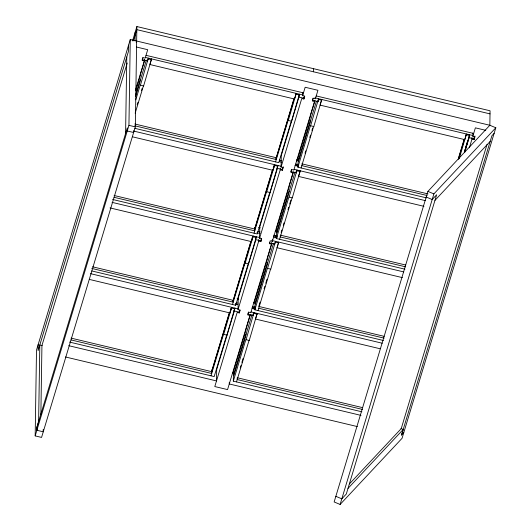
<?xml version="1.0" encoding="UTF-8"?>
<svg xmlns="http://www.w3.org/2000/svg" width="531" height="531" viewBox="0 0 531 531"><rect width="100%" height="100%" fill="white"/><g stroke="black" fill="none" stroke-linecap="round" stroke-linejoin="round"><path stroke-width="0.8" d="M136.879 26.55L135.325 126.869L41.564 437.418L35.179 435.898L36.506 350.062L130.268 39.506L489.841 125.263L495.821 127.759L402.06 438.314L340.119 504.45L334.145 501.954L427.906 191.399L489.841 125.263L490.067 110.787L136.879 26.55L132.538 40.914M35.179 435.898L36.878 430.269L36.924 427.17L38.624 421.541L39.812 345.004L42.201 345.575M43.263 431.796L36.878 430.276L36.924 427.17L127.287 127.871L127.241 130.978L133.626 132.498L133.646 130.945M38.205 344.44L38.113 350.639L128.475 51.341L128.568 45.135M40.867 414.638L41.936 345.522L127.228 63.03M125.588 133.5L126.776 56.97M36.878 430.276L128.94 125.349L130.268 39.506M135.04 40.973L135.179 32.179M135.763 89.301L144.319 60.965L144.346 59.339M150.081 63.82L151.567 58.895L143.622 85.942L140.43 85.179L148.375 58.131L147.525 60.946M211.73 371.142L211.743 369.934M216.681 369.549L216.502 380.926L68.691 345.674M89.294 279.399L229.963 312.951L229.983 311.743M229.292 382.347L229.273 383.966L361.007 415.388M230.812 310.137L230.839 308.325M210.98 375.815L222.881 336.408A3.372 0.385 -76.6 0 1 223.69 334.377L231.662 307.323L229.963 312.951M361.903 411.804L233.315 381.139L233.381 377.003L245.276 337.597A3.372 0.385 -76.6 0 0 246.138 334.006L251.973 314.691M69.515 342.07L214.172 376.572L226.073 337.165A3.372 0.385 -76.6 0 1 226.876 335.141L234.855 308.08L234.005 310.894M91.85 270.956L235.704 305.265L235.731 303.613M271.494 242.541L271.474 244.167L250.791 312.659L248.667 312.155L247.818 314.969L249.942 315.474L227.567 389.595L214.796 386.555L237.178 312.434L239.302 312.938L240.151 310.124L238.027 309.619L238.2 298.243L255.789 239.985M239.302 312.938L239.342 310.502M110.023 207.906L251.488 241.645L251.521 239.833M232.512 304.509L244.406 265.102A3.372 0.385 -76.6 0 1 245.216 263.071L253.187 236.016L251.488 241.645M253.174 313.808L253.148 315.46L253.997 312.646L246.052 339.694L249.245 340.457L257.19 313.409L255.703 318.334M254.787 228.529L254.8 227.321M254.057 308.511L254.083 306.958L253.446 309.069M254.15 302.823L254.163 302.046M383.428 340.497L254.847 309.832L254.907 305.697L266.808 266.29A3.372 0.385 -76.6 0 0 267.67 262.699L273.498 243.384M235.704 305.265L247.599 265.858A3.372 0.385 -76.6 0 1 248.408 263.834L256.38 236.773L255.743 238.884M238.027 309.619L258.703 241.127L258.73 239.501M258.703 241.127L260.84 241.632L261.69 238.817L259.553 238.313L259.732 226.936L277.56 167.889M260.84 241.632L260.867 240.005M271.474 244.167L269.343 243.663L270.193 240.848L272.323 241.353L272.343 239.727M273.877 166.92L273.896 165.712L273.186 168.068M254.037 233.195L265.938 193.795A3.372 0.385 -76.6 0 1 266.748 191.764L274.719 164.71L273.02 170.338L132.358 136.786M254.847 309.832L266.741 270.425A3.372 0.385 -76.6 0 1 267.551 268.401L275.523 241.339L274.673 244.154M275.589 237.204L275.616 235.651L274.978 237.762M275.675 231.516L275.689 230.739L277.282 231.118M404.961 269.19L276.372 238.525L276.439 234.39L288.333 194.983A3.372 0.385 -76.6 0 0 289.196 191.392L295.03 172.077M266.774 191.751L269.967 192.514L277.912 165.466L277.063 168.281M267.584 268.387L270.77 269.151L278.715 242.103L278.078 244.214M259.553 238.313L280.235 169.82L280.262 168.194M280.235 169.82L282.359 170.325L283.209 167.511L281.085 167.006L281.257 155.629L299.086 96.582M280.295 235.737L280.275 236.939L405.664 266.847M282.359 170.325L282.399 167.889M149.868 64.523L294.546 99.031L294.579 97.219M298.588 96.974L299.438 94.16L291.499 121.207L288.306 120.444L296.245 93.403L294.546 99.031M296.232 171.194L296.205 172.847L297.055 170.033L289.11 197.081L292.302 197.844L300.247 170.796L298.761 175.721M297.114 165.898L297.141 164.344L296.716 165.752M297.207 160.209L297.221 159.433L296.749 160.979M426.486 197.884L297.904 167.219L297.971 163.083L309.865 123.677A3.372 0.385 -76.6 0 0 310.728 120.086L316.323 101.54M281.085 167.006L301.761 98.514L303.891 99.018L304.741 96.204L302.61 95.699L302.663 92.447M303.891 99.018L303.918 97.392M313.429 71.771L313.469 68.665M272.323 241.353L292.999 172.86L290.875 172.356L291.725 169.542L293.849 170.046L314.531 101.554L312.401 101.049L313.25 98.235L315.381 98.739L315.401 97.113M297.904 167.219L309.799 127.812A3.372 0.385 -76.6 0 1 310.608 125.787L318.58 98.726L317.73 101.54M310.642 125.774L313.828 126.537L321.773 99.489L320.923 102.304M465.607 136.806L465.634 135M459.215 158.723L466.457 133.991L464.758 139.62L320.074 105.118L320.711 103.007M464.506 152.53L469.65 134.755L468.8 137.569M469.364 147.764L471.979 139.109L472.006 137.483M471.979 139.109L474.103 139.613L474.953 136.799L472.829 136.294L472.875 133.042M474.103 139.613L474.143 137.177M403.759 432.685L401.516 435.081L403.215 429.453L400.971 428.517M133.454 40.841L136.825 29.65L490.02 113.886M136.228 42.434L136.653 41.026M142.839 57.567L142.202 59.678L147.618 60.972M144.804 59.897L140.602 73.802A3.372 0.385 -76.6 0 1 139.746 77.393L135.697 90.794M135.637 94.93L139.68 81.528A3.372 0.385 -76.6 0 1 140.489 79.504M146.35 60.176L140.516 79.491A3.372 0.385 -76.6 0 1 139.653 83.082L135.611 96.483M135.783 99.828L139.593 87.217A3.372 0.385 -76.6 0 1 140.396 85.192M137.204 104.74L137.921 102.377M141.478 90.575L142.195 88.219M135.166 113.203L142.786 87.98A3.372 0.385 -76.6 0 1 143.589 85.956M211.61 371.527L229.425 312.527M250.712 242.01L232.897 301.522L252.132 237.802M254.668 228.914L272.483 169.913M293.769 99.397L275.954 158.908L294.24 98.341M211.603 372.045L229.651 312.261M254.661 229.432L272.708 169.648M275.569 161.889L287.463 122.488A3.372 0.385 -76.6 0 1 288.273 120.457M216.402 370.446L234.496 310.516M302.61 95.699L305.159 87.25L317.93 90.297L315.381 98.739M239.959 310.051L239.322 312.162L233.905 310.874M261.491 238.744L260.854 240.855L255.438 239.567M283.229 166.734L282.379 169.548L276.963 168.261M304.548 96.131L303.911 98.242L298.495 96.954M248.462 312.082L247.824 314.193L253.241 315.487M291.519 169.469L290.882 171.579L296.298 172.874M313.051 98.162L312.414 100.273L318.6 101.746M250.426 314.412L246.231 328.317A3.372 0.385 -76.6 0 1 245.368 331.908L233.467 371.315L233.408 375.45L245.302 336.043A3.372 0.385 -76.6 0 1 246.112 334.019M271.958 243.105L267.757 257.011A3.372 0.385 -76.6 0 1 266.894 260.602L254.999 300.008L254.933 304.144L266.834 264.737A3.372 0.385 -76.6 0 1 267.637 262.712M293.484 171.798L289.289 185.704A3.372 0.385 -76.6 0 1 288.426 189.295L276.525 228.702L276.465 232.837L288.36 193.43A3.372 0.385 -76.6 0 1 289.169 191.406M315.016 100.492L310.814 114.397A3.372 0.385 -76.6 0 1 309.951 117.988L298.057 157.395L297.991 161.53L309.892 122.123A3.372 0.385 -76.6 0 1 310.695 120.099M275.131 237.974L275.602 236.428L277.195 236.806M233.315 381.139L245.216 341.732A3.372 0.385 -76.6 0 1 246.019 339.707M276.372 238.525L288.273 199.118A3.372 0.385 -76.6 0 1 289.076 197.094M240.218 367.903L240.928 365.547M241.877 362.401L243.065 358.465M258.896 306.035L260.084 302.106M264.119 288.731L264.83 286.368M265.779 283.222L266.967 279.293M281.138 232.372L281.848 230.009M283.275 225.29L283.985 222.934M288.021 209.559L288.738 207.196M289.687 204.05L290.875 200.121M305.04 153.2L305.75 150.837M309.792 137.463L310.502 135.106M311.929 130.387L312.64 128.024M236.507 381.902L248.408 342.495A3.372 0.385 -76.6 0 1 249.212 340.471M258.039 310.595L269.934 271.188A3.372 0.385 -76.6 0 1 270.744 269.164M277.866 244.917L277.016 247.731L402.412 277.633M279.565 239.289L291.466 199.882A3.372 0.385 -76.6 0 1 292.269 197.857M301.097 167.982L312.991 128.575A3.372 0.385 -76.6 0 1 313.801 126.551M340.119 504.45L433.887 193.895L495.821 127.759M458.518 158.079L464.22 139.202M458.273 159.386L464.213 139.719M464.306 151.773L465.023 149.39M465.501 147.804L467.18 142.248M464.525 152.012L469.079 136.938M464.764 152.198L469.324 137.111M472.829 136.294L475.378 127.845L485.752 130.321M474.966 136.022L474.117 138.837L468.7 137.549M486.987 144.551L401.224 428.623L349.385 483.973M401.516 435.081L491.879 135.783L494.122 133.387M434.962 200.373L490.179 141.412M347.997 488.407L403.215 429.453M136.547 47.04L147.718 49.702L145.169 58.144L143.045 57.64L142.195 60.454L144.319 60.965M146.018 55.33L303.46 92.879M316.23 95.925L473.679 133.48M145.467 57.441L303.148 95.049M314.87 97.843L472.557 135.445M148.361 58.908L151.554 59.671M296.238 94.173L299.424 94.936M318.573 99.503L321.759 100.266M466.444 134.768L469.636 135.531M296.716 160.09L298.322 160.475M134.834 123.995L276.306 157.734L276.279 159.546L134.808 125.807M301.834 163.827L428.026 193.921M279.293 160.09L281.709 160.667M295.847 164.033L298.256 164.61M301.8 165.632L427.196 195.541M128.94 125.349L135.325 126.869M279.273 161.643L281.682 162.214M295.017 165.393L298.236 166.163M134.907 128.343L278.762 162.652L290.656 123.245A3.372 0.385 -76.6 0 1 291.466 121.221M133.593 131.051L280.819 166.163M294.147 169.343L425.285 200.612M274.706 165.48L277.899 166.243M297.041 170.809L300.234 171.573M298.548 176.425L423.937 206.327M258.637 227.454L260.243 227.832M275.184 231.397L277.275 231.894M114.112 195.494L254.774 229.04L254.747 230.852L114.085 197.306M280.302 235.133L405.697 265.035M257.767 231.397L260.183 231.974M273.511 235.153L277.209 236.029M256.938 232.757L260.157 233.521M273.485 236.7L277.182 237.583M112.572 199.457L257.23 233.959L269.131 194.552A3.372 0.385 -76.6 0 1 269.934 192.527M112.061 202.357L260.09 237.662M271.812 240.457L403.752 271.918M253.181 236.786L256.367 237.549M275.516 242.116L278.702 242.879M269.356 242.886L274.773 244.18M245.249 263.057L248.435 263.821M237.105 298.761L238.718 299.139M253.659 302.703L255.265 303.088M92.586 266.801L233.248 300.347L233.222 302.159L91.75 268.42M258.776 306.44L384.165 336.342M236.235 302.703L237.848 303.088M252.789 306.646L255.199 307.223M258.743 308.245L384.139 338.154M235.412 304.064L237.822 304.635M251.959 308.007L255.179 308.776M90.535 273.664L237.762 308.776M251.09 311.956L382.227 343.225M231.649 308.093L234.841 308.856M253.984 313.423L257.177 314.186M255.491 319.038L380.077 348.748M223.717 334.364L226.91 335.127M232.684 372.324L234.29 372.709M232.664 373.359L234.264 373.744M71.054 338.108L211.716 371.654L211.69 373.466L71.028 339.92M362.64 407.649L237.244 377.747L237.218 379.552L362.607 409.461M65.466 356.971L357.376 426.592M427.906 191.399L433.887 193.895M426.207 197.028L432.181 199.523L436.661 194.744L346.298 494.042L341.818 498.828L335.844 496.332M43.296 429.466L43.27 431.019L43.296 429.473"/></g></svg>
